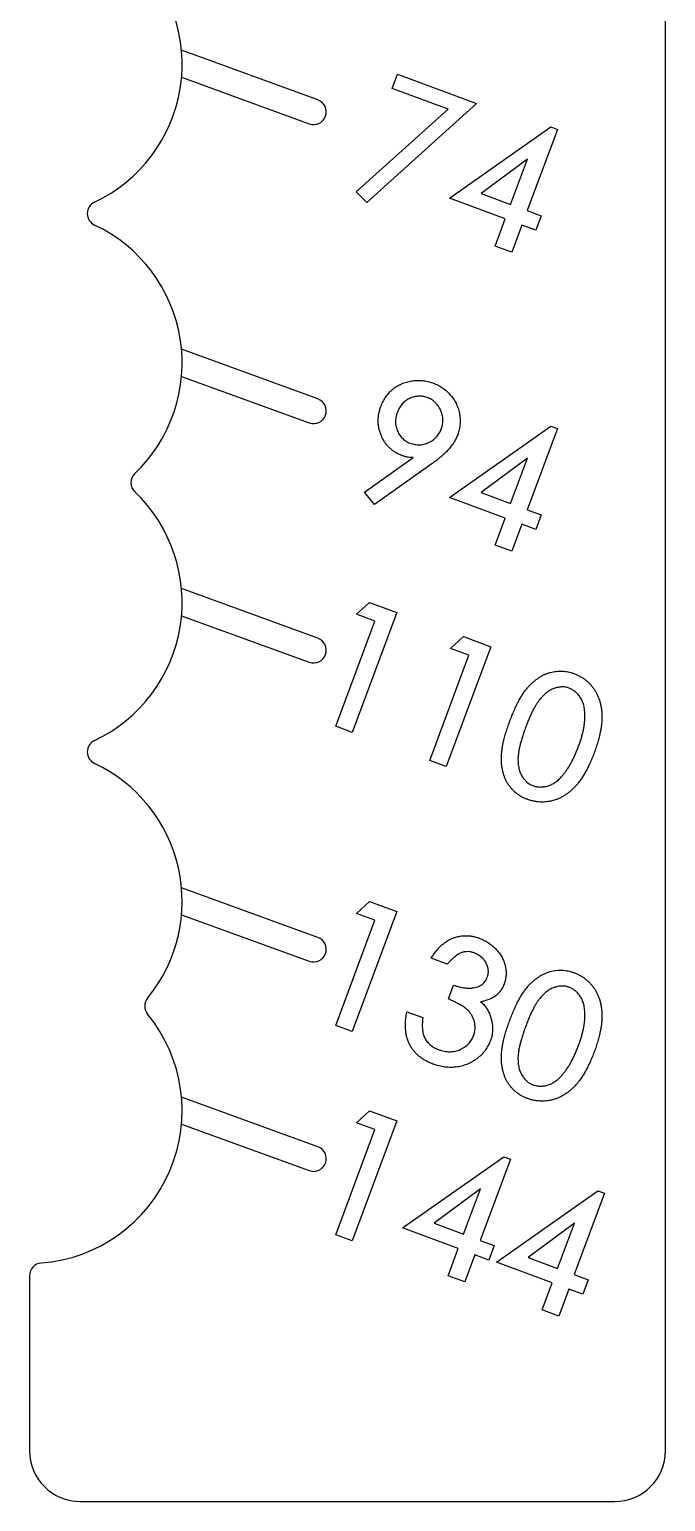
# Model space of a CAD drawing. Extents: x 0 to 25, y -100 to 25.
# Drawn here: x 0 to 25, y -100 to -42.1 of the extents above; entities that cross this region are included whole.
import ezdxf

# ---------------------------------------------------------------- set-up
doc = ezdxf.new("R2010")
doc.units = 0
doc.layers.get('0').update_dxf_attribs({"linetype": 'CONTINUOUS'})

msp = doc.modelspace()

# ---------------------------------------------------------------- linework, layer by layer
at = {"color": 7, "linetype": 'CONTINUOUS'}
for p, q in [((25, -98), (25, 23)), ((11.339, -44.907), (5.976, -42.955)), ((14.256, -44.454), (14.464, -43.892)), ((14.464, -43.892), (17.564, -45.043)), ((5.977, -44.02), (10.997, -45.847)), ((16.452, -45.27), (14.256, -44.454)), ((17.564, -45.043), (13.263, -48.938)), ((12.835, -48.52), (16.452, -45.27)), ((16.509, -48.774), (20.492, -45.972)), ((20.748, -46.068), (19.562, -49.261)), ((20.492, -45.972), (20.748, -46.068)), ((19.572, -47.237), (17.754, -48.589)), ((18.91, -49.018), (19.572, -47.237)), ((13.263, -48.938), (12.835, -48.52)), ((17.754, -48.589), (18.91, -49.018)), ((18.7, -49.586), (16.509, -48.774)), ((18.304, -50.652), (18.7, -49.586)), ((19.562, -49.261), (20.115, -49.466)), ((20.115, -49.466), (19.905, -50.034)), ((19.351, -49.829), (18.955, -50.894)), ((19.905, -50.034), (19.351, -49.829)), ((18.955, -50.894), (18.304, -50.652)), ((11.339, -56.663), (5.976, -54.711)), ((5.977, -55.776), (10.997, -57.603)), ((16.509, -60.529), (20.492, -57.728)), ((20.748, -57.823), (19.562, -61.017)), ((20.492, -57.728), (20.748, -57.823)), ((13.169, -60.332), (15.086, -58.961)), ((19.572, -58.993), (17.754, -60.345)), ((18.91, -60.774), (19.572, -58.993)), ((15.78, -59.239), (13.559, -60.804)), ((13.559, -60.804), (13.169, -60.332)), ((18.7, -61.342), (16.509, -60.529)), ((17.754, -60.345), (18.91, -60.774)), ((19.562, -61.017), (20.115, -61.222)), ((20.115, -61.222), (19.905, -61.79)), ((18.304, -62.407), (18.7, -61.342)), ((19.351, -61.585), (18.955, -62.65)), ((19.905, -61.79), (19.351, -61.585)), ((18.955, -62.65), (18.304, -62.407)), ((11.339, -66.068), (5.976, -64.115)), ((12.851, -65.124), (13.369, -64.659)), ((13.369, -64.659), (14.434, -65.055)), ((5.977, -65.18), (10.997, -67.007)), ((14.434, -65.055), (12.685, -69.767)), ((13.571, -65.392), (12.851, -65.124)), ((12.036, -69.526), (13.571, -65.392)), ((18.128, -66.4), (16.379, -71.111)), ((16.545, -66.469), (17.063, -66.004)), ((17.265, -66.737), (16.545, -66.469)), ((17.063, -66.004), (18.128, -66.4)), ((15.731, -70.871), (17.265, -66.737)), ((12.685, -69.767), (12.036, -69.526)), ((16.379, -71.111), (15.731, -70.871)), ((11.339, -77.823), (5.976, -75.871)), ((5.977, -76.936), (10.997, -78.763)), ((14.434, -76.811), (12.685, -81.522)), ((12.851, -76.88), (13.369, -76.415)), ((13.571, -77.148), (12.851, -76.88)), ((13.369, -76.415), (14.434, -76.811)), ((12.036, -81.282), (13.571, -77.148)), ((16.423, -78.877), (15.788, -78.642)), ((16.466, -80.244), (16.669, -79.697)), ((14.832, -80.749), (15.455, -80.98)), ((12.685, -81.522), (12.036, -81.282)), ((11.339, -86.052), (5.976, -84.1)), ((14.434, -85.04), (12.685, -89.751)), ((12.851, -85.109), (13.369, -84.644)), ((13.369, -84.644), (14.434, -85.04)), ((5.977, -85.165), (10.997, -86.992)), ((12.036, -89.511), (13.571, -85.377)), ((13.571, -85.377), (12.851, -85.109)), ((14.662, -89.246), (18.645, -86.445)), ((18.901, -86.54), (17.714, -89.734)), ((18.645, -86.445), (18.901, -86.54)), ((17.725, -87.709), (15.907, -89.062)), ((17.063, -89.491), (17.725, -87.709)), ((18.356, -90.591), (22.339, -87.789)), ((22.595, -87.885), (21.409, -91.078)), ((22.339, -87.789), (22.595, -87.885)), ((15.907, -89.062), (17.063, -89.491)), ((21.419, -89.054), (19.601, -90.407)), ((20.757, -90.836), (21.419, -89.054)), ((12.685, -89.751), (12.036, -89.511)), ((16.852, -90.059), (14.662, -89.246)), ((16.457, -91.124), (16.852, -90.059)), ((17.714, -89.734), (18.268, -89.939)), ((18.268, -89.939), (18.058, -90.507)), ((17.504, -90.302), (17.108, -91.367)), ((18.058, -90.507), (17.504, -90.302)), ((20.547, -91.404), (18.356, -90.591)), ((19.601, -90.407), (20.757, -90.836)), ((0, -91.122), (0, -98)), ((17.108, -91.367), (16.457, -91.124)), ((20.151, -92.469), (20.547, -91.404)), ((21.409, -91.078), (21.963, -91.284)), ((21.963, -91.284), (21.752, -91.852)), ((21.198, -91.646), (20.803, -92.712)), ((21.752, -91.852), (21.198, -91.646)), ((20.803, -92.712), (20.151, -92.469)), ((2, -100), (23, -100))]:
    msp.add_line(p, q, dxfattribs=at)
for centre, radius, start, end in [((0, -43.496), 6, 295.27284, 46.33823), ((11.168, -45.377), 0.5, 250, 70), ((2.775, -49.374), 0.5, 115.27284, 244.72716), ((0, -55.252), 6, 313.66177, 64.72716), ((11.168, -57.133), 0.5, 250, 70), ((4.488, -59.954), 0.5, 133.66177, 226.33823), ((0, -64.656), 6, 295.27284, 46.33823), ((11.168, -66.537), 0.5, 250, 70), ((2.775, -70.534), 0.5, 115.27284, 244.72716), ((0, -76.412), 6, 320.72823, 64.72716), ((11.168, -78.293), 0.5, 250, 70), ((5.032, -80.527), 0.5, 140.72823, 219.27177), ((0, -84.641), 6, 274.41173, 39.27177), ((11.168, -86.522), 0.5, 250, 70), ((0.5, -91.122), 0.5, 94.41173, 180), ((2, -98), 2, 180, 270), ((23, -98), 2, 270, 0)]:
    msp.add_arc(centre, radius, start, end, dxfattribs=at)
for points, knots in [([(13.813, -56.954), (13.84, -56.887), (13.893, -56.757), (14.002, -56.577), (14.131, -56.417), (14.278, -56.275), (14.444, -56.158), (14.624, -56.062), (14.819, -55.993), (15.024, -55.947), (15.236, -55.926), (15.446, -55.935), (15.655, -55.966), (15.788, -56.011), (15.855, -56.034)], [0, 0, 0, 0, 0.08636, 0.169603, 0.251395, 0.332731, 0.414015, 0.494878, 0.577197, 0.661967, 0.747483, 0.831469, 0.915248, 1, 1, 1, 1]), ([(15.855, -56.034), (15.924, -56.062), (16.061, -56.117), (16.248, -56.232), (16.417, -56.367), (16.565, -56.523), (16.692, -56.694), (16.793, -56.878), (16.866, -57.073), (16.911, -57.275), (16.93, -57.48), (16.924, -57.681), (16.894, -57.878), (16.853, -58.003), (16.832, -58.065)], [0, 0, 0, 0, 0.0890412, 0.1759165, 0.2613646, 0.3474563, 0.4327835, 0.5156594, 0.5980334, 0.6807768, 0.7630812, 0.8430587, 0.9215833, 1, 1, 1, 1]), ([(15.623, -56.604), (15.596, -56.594), (15.542, -56.576), (15.459, -56.559), (15.375, -56.551), (15.29, -56.552), (15.205, -56.561), (15.119, -56.578), (15.033, -56.606), (14.947, -56.641), (14.864, -56.683), (14.786, -56.735), (14.715, -56.793), (14.649, -56.858), (14.591, -56.931), (14.539, -57.012), (14.493, -57.099), (14.468, -57.161), (14.455, -57.193)], [0, 0, 0, 0, 0.0589479, 0.1169764, 0.174756, 0.2322734, 0.2915016, 0.3508877, 0.4133476, 0.4776856, 0.5424588, 0.6064564, 0.6690084, 0.7327051, 0.7967702, 0.8619277, 0.9301205, 1, 1, 1, 1]), ([(16.191, -57.836), (16.201, -57.806), (16.221, -57.745), (16.241, -57.652), (16.253, -57.56), (16.254, -57.468), (16.244, -57.376), (16.227, -57.285), (16.2, -57.193), (16.163, -57.104), (16.119, -57.017), (16.068, -56.937), (16.009, -56.863), (15.945, -56.797), (15.874, -56.738), (15.797, -56.685), (15.713, -56.64), (15.653, -56.616), (15.623, -56.604)], [0, 0, 0, 0, 0.064397, 0.126597, 0.188453, 0.249207, 0.309589, 0.371391, 0.434119, 0.499081, 0.563571, 0.626908, 0.688213, 0.749588, 0.810276, 0.871752, 0.934781, 1, 1, 1, 1]), ([(14.653, -58.892), (14.606, -58.873), (14.514, -58.837), (14.386, -58.765), (14.267, -58.684), (14.158, -58.593), (14.061, -58.49), (13.973, -58.376), (13.897, -58.252), (13.831, -58.118), (13.778, -57.978), (13.738, -57.835), (13.712, -57.692), (13.704, -57.546), (13.707, -57.399), (13.729, -57.251), (13.762, -57.102), (13.796, -57.004), (13.813, -56.954)], [0, 0, 0, 0, 0.064041, 0.12608, 0.186717, 0.246533, 0.306752, 0.367163, 0.429019, 0.492923, 0.556965, 0.619552, 0.681236, 0.742962, 0.805019, 0.868063, 0.933029, 1, 1, 1, 1]), ([(14.455, -57.193), (14.444, -57.225), (14.422, -57.288), (14.4, -57.385), (14.387, -57.479), (14.384, -57.573), (14.39, -57.665), (14.407, -57.755), (14.432, -57.845), (14.467, -57.931), (14.509, -58.014), (14.557, -58.091), (14.611, -58.16), (14.67, -58.223), (14.733, -58.278), (14.802, -58.327), (14.877, -58.368), (14.929, -58.389), (14.956, -58.4)], [0, 0, 0, 0, 0.0707603, 0.1383144, 0.2032755, 0.267736, 0.3309143, 0.3935587, 0.4569342, 0.521899, 0.5863409, 0.6486125, 0.708339, 0.7671546, 0.8250904, 0.8827523, 0.9404183, 1, 1, 1, 1]), ([(14.956, -58.4), (14.987, -58.411), (15.048, -58.432), (15.142, -58.452), (15.235, -58.463), (15.327, -58.464), (15.419, -58.456), (15.511, -58.439), (15.602, -58.411), (15.691, -58.374), (15.778, -58.33), (15.858, -58.279), (15.931, -58.221), (15.999, -58.158), (16.057, -58.086), (16.11, -58.01), (16.154, -57.926), (16.178, -57.866), (16.191, -57.836)], [0, 0, 0, 0, 0.065189, 0.127997, 0.189809, 0.251187, 0.312128, 0.37323, 0.435913, 0.500829, 0.565274, 0.628565, 0.689827, 0.750695, 0.81134, 0.872772, 0.935442, 1, 1, 1, 1]), ([(16.832, -58.065), (16.813, -58.112), (16.774, -58.209), (16.696, -58.348), (16.604, -58.486), (16.514, -58.599), (16.433, -58.689), (16.364, -58.761), (16.286, -58.834), (16.2, -58.911), (16.106, -58.989), (16.005, -59.071), (15.895, -59.155), (15.819, -59.21), (15.78, -59.239)], [0, 0, 0, 0, 0.095833, 0.195508, 0.298464, 0.406847, 0.464323, 0.526614, 0.593372, 0.665112, 0.741481, 0.82294, 0.908639, 1, 1, 1, 1]), ([(15.086, -58.961), (15.053, -58.963), (14.986, -58.968), (14.88, -58.956), (14.768, -58.931), (14.692, -58.905), (14.653, -58.892)], [0, 0, 0, 0, 0.220998, 0.456569, 0.7178, 1, 1, 1, 1]), ([(18.875, -69.332), (18.903, -69.258), (18.958, -69.114), (19.047, -68.907), (19.135, -68.714), (19.225, -68.537), (19.318, -68.375), (19.411, -68.228), (19.506, -68.096), (19.603, -67.979), (19.703, -67.874), (19.804, -67.779), (19.909, -67.695), (20.014, -67.618), (20.124, -67.553), (20.235, -67.496), (20.35, -67.45), (20.466, -67.412), (20.584, -67.386), (20.701, -67.367), (20.818, -67.358), (20.935, -67.358), (21.052, -67.368), (21.168, -67.387), (21.283, -67.415), (21.359, -67.442), (21.397, -67.455)], [0, 0, 0, 0, 0.067522, 0.130931, 0.19081, 0.247095, 0.299646, 0.348935, 0.394613, 0.437485, 0.477966, 0.517252, 0.555096, 0.591836, 0.627727, 0.663127, 0.697866, 0.732534, 0.766723, 0.800147, 0.833276, 0.866305, 0.899172, 0.93236, 0.965785, 1, 1, 1, 1]), ([(21.397, -67.455), (21.438, -67.471), (21.519, -67.503), (21.636, -67.561), (21.745, -67.627), (21.848, -67.699), (21.944, -67.78), (22.032, -67.868), (22.116, -67.963), (22.191, -68.066), (22.26, -68.174), (22.319, -68.29), (22.37, -68.41), (22.414, -68.536), (22.448, -68.668), (22.474, -68.805), (22.491, -68.948), (22.5, -69.097), (22.5, -69.253), (22.489, -69.416), (22.466, -69.588), (22.434, -69.768), (22.39, -69.956), (22.336, -70.152), (22.272, -70.356), (22.222, -70.494), (22.196, -70.565)], [0, 0, 0, 0, 0.036721, 0.072468, 0.107575, 0.142347, 0.176937, 0.211401, 0.246143, 0.281403, 0.316948, 0.352698, 0.388756, 0.425572, 0.463266, 0.501829, 0.541383, 0.582401, 0.625291, 0.670514, 0.718531, 0.768901, 0.822341, 0.878352, 0.937633, 1, 1, 1, 1]), ([(21.203, -68.026), (21.161, -68.013), (21.077, -67.987), (20.941, -67.977), (20.798, -67.989), (20.65, -68.024), (20.498, -68.086), (20.35, -68.181), (20.204, -68.306), (20.087, -68.432), (19.996, -68.551), (19.925, -68.656), (19.854, -68.775), (19.783, -68.909), (19.712, -69.056), (19.64, -69.216), (19.569, -69.39), (19.522, -69.511), (19.498, -69.574)], [0, 0, 0, 0, 0.051468, 0.103705, 0.159087, 0.21868, 0.282175, 0.350565, 0.424996, 0.50676, 0.552037, 0.601477, 0.655787, 0.714897, 0.778922, 0.847595, 0.921343, 1, 1, 1, 1]), ([(21.57, -70.342), (21.59, -70.287), (21.63, -70.179), (21.68, -70.018), (21.725, -69.864), (21.762, -69.716), (21.791, -69.573), (21.813, -69.438), (21.828, -69.308), (21.833, -69.185), (21.834, -69.067), (21.827, -68.956), (21.815, -68.851), (21.797, -68.751), (21.772, -68.659), (21.742, -68.571), (21.705, -68.49), (21.649, -68.392), (21.569, -68.283), (21.459, -68.173), (21.338, -68.084), (21.248, -68.045), (21.203, -68.026)], [0, 0, 0, 0, 0.067794, 0.132763, 0.194356, 0.252908, 0.3086, 0.361518, 0.411334, 0.458977, 0.503856, 0.546499, 0.587386, 0.625934, 0.662818, 0.698056, 0.732508, 0.765427, 0.828261, 0.887351, 0.943929, 1, 1, 1, 1]), ([(19.562, -72.397), (19.524, -72.382), (19.449, -72.353), (19.343, -72.298), (19.242, -72.237), (19.147, -72.169), (19.058, -72.094), (18.976, -72.011), (18.898, -71.922), (18.828, -71.825), (18.765, -71.722), (18.709, -71.613), (18.662, -71.499), (18.624, -71.377), (18.591, -71.251), (18.568, -71.118), (18.553, -70.979), (18.546, -70.833), (18.548, -70.679), (18.563, -70.516), (18.587, -70.344), (18.623, -70.16), (18.669, -69.967), (18.727, -69.764), (18.796, -69.551), (18.848, -69.407), (18.875, -69.332)], [0, 0, 0, 0, 0.0345, 0.068398, 0.101383, 0.134275, 0.167221, 0.200265, 0.233396, 0.267251, 0.301412, 0.335946, 0.371082, 0.406677, 0.443719, 0.481898, 0.521168, 0.562248, 0.605563, 0.651612, 0.701097, 0.753626, 0.809883, 0.869689, 0.932857, 1, 1, 1, 1]), ([(19.498, -69.574), (19.476, -69.637), (19.432, -69.759), (19.372, -69.937), (19.321, -70.105), (19.28, -70.263), (19.246, -70.41), (19.222, -70.546), (19.207, -70.672), (19.199, -70.788), (19.201, -70.896), (19.206, -70.998), (19.218, -71.095), (19.236, -71.186), (19.259, -71.272), (19.288, -71.353), (19.323, -71.429), (19.376, -71.521), (19.45, -71.623), (19.55, -71.726), (19.659, -71.807), (19.74, -71.843), (19.779, -71.86)], [0, 0, 0, 0, 0.078681, 0.152234, 0.220958, 0.284928, 0.343553, 0.397608, 0.44724, 0.492267, 0.534057, 0.574338, 0.612088, 0.648658, 0.683372, 0.71729, 0.749395, 0.781179, 0.841263, 0.897019, 0.949219, 1, 1, 1, 1]), ([(22.196, -70.565), (22.17, -70.635), (22.118, -70.771), (22.034, -70.967), (21.947, -71.151), (21.858, -71.321), (21.766, -71.477), (21.672, -71.622), (21.574, -71.752), (21.474, -71.871), (21.37, -71.976), (21.266, -72.074), (21.157, -72.16), (21.045, -72.239), (20.929, -72.305), (20.813, -72.364), (20.692, -72.412), (20.568, -72.45), (20.443, -72.48), (20.317, -72.498), (20.192, -72.508), (20.066, -72.505), (19.94, -72.494), (19.814, -72.471), (19.686, -72.441), (19.604, -72.412), (19.562, -72.397)], [0, 0, 0, 0, 0.062202, 0.121003, 0.177097, 0.230323, 0.28041, 0.328097, 0.373074, 0.415783, 0.456576, 0.496017, 0.534489, 0.572134, 0.608842, 0.644982, 0.680998, 0.716872, 0.752359, 0.787276, 0.822199, 0.856758, 0.891726, 0.927094, 0.963253, 1, 1, 1, 1]), ([(20.972, -71.438), (21.001, -71.402), (21.06, -71.329), (21.141, -71.211), (21.22, -71.087), (21.298, -70.954), (21.369, -70.812), (21.44, -70.663), (21.507, -70.506), (21.549, -70.398), (21.57, -70.342)], [0, 0, 0, 0, 0.110368, 0.223985, 0.342054, 0.463675, 0.590813, 0.722287, 0.858627, 1, 1, 1, 1]), ([(19.779, -71.86), (19.827, -71.875), (19.922, -71.906), (20.073, -71.918), (20.227, -71.908), (20.357, -71.878), (20.46, -71.843), (20.538, -71.808), (20.613, -71.763), (20.689, -71.714), (20.761, -71.656), (20.834, -71.591), (20.904, -71.518), (20.949, -71.465), (20.972, -71.438)], [0, 0, 0, 0, 0.110434, 0.220254, 0.333543, 0.451722, 0.513109, 0.576013, 0.640309, 0.706315, 0.775657, 0.846747, 0.92143, 1, 1, 1, 1]), ([(15.788, -78.642), (15.82, -78.592), (15.882, -78.496), (15.983, -78.362), (16.088, -78.241), (16.196, -78.135), (16.308, -78.042), (16.424, -77.962), (16.543, -77.895), (16.667, -77.845), (16.792, -77.805), (16.918, -77.778), (17.044, -77.761), (17.171, -77.758), (17.298, -77.764), (17.426, -77.784), (17.555, -77.814), (17.639, -77.843), (17.681, -77.858)], [0, 0, 0, 0, 0.07867, 0.153353, 0.224284, 0.291567, 0.356272, 0.41889, 0.479354, 0.5387, 0.597041, 0.654436, 0.710996, 0.767126, 0.823763, 0.881397, 0.939965, 1, 1, 1, 1]), ([(17.681, -77.858), (17.746, -77.885), (17.875, -77.937), (18.053, -78.044), (18.217, -78.168), (18.362, -78.312), (18.487, -78.468), (18.589, -78.633), (18.663, -78.804), (18.71, -78.98), (18.733, -79.155), (18.734, -79.325), (18.713, -79.489), (18.68, -79.592), (18.664, -79.643)], [0, 0, 0, 0, 0.093545, 0.184795, 0.275231, 0.366134, 0.455711, 0.540455, 0.622627, 0.703078, 0.781863, 0.856407, 0.928939, 1, 1, 1, 1]), ([(17.468, -78.432), (17.429, -78.42), (17.352, -78.395), (17.232, -78.383), (17.112, -78.39), (17.011, -78.412), (16.931, -78.444), (16.867, -78.478), (16.799, -78.52), (16.73, -78.574), (16.657, -78.636), (16.581, -78.708), (16.502, -78.788), (16.45, -78.847), (16.423, -78.877)], [0, 0, 0, 0, 0.100255, 0.1973392, 0.2948254, 0.3946556, 0.4487162, 0.5073688, 0.5725831, 0.6438377, 0.7228245, 0.8079969, 0.9001426, 1, 1, 1, 1]), ([(17.995, -79.391), (18.009, -79.346), (18.036, -79.258), (18.038, -79.117), (18.012, -78.975), (17.963, -78.861), (17.913, -78.771), (17.866, -78.709), (17.816, -78.649), (17.758, -78.596), (17.694, -78.548), (17.625, -78.503), (17.549, -78.465), (17.495, -78.443), (17.468, -78.432)], [0, 0, 0, 0, 0.114505, 0.227198, 0.343511, 0.467944, 0.532872, 0.596325, 0.659752, 0.724218, 0.789819, 0.857601, 0.927239, 1, 1, 1, 1]), ([(18.875, -81.088), (18.903, -81.014), (18.958, -80.869), (19.047, -80.662), (19.135, -80.47), (19.225, -80.292), (19.318, -80.131), (19.411, -79.984), (19.506, -79.852), (19.603, -79.734), (19.703, -79.63), (19.804, -79.535), (19.909, -79.45), (20.014, -79.374), (20.124, -79.309), (20.235, -79.252), (20.35, -79.205), (20.466, -79.168), (20.584, -79.141), (20.701, -79.123), (20.818, -79.114), (20.935, -79.113), (21.052, -79.124), (21.168, -79.143), (21.283, -79.171), (21.359, -79.197), (21.397, -79.211)], [0, 0, 0, 0, 0.0675224, 0.1309315, 0.1908099, 0.2470948, 0.2996463, 0.3489346, 0.3946126, 0.4374854, 0.4779665, 0.5172523, 0.555096, 0.5918364, 0.6277273, 0.663127, 0.6978655, 0.732534, 0.7667232, 0.8001474, 0.8332756, 0.8663046, 0.8991724, 0.9323605, 0.9657847, 1, 1, 1, 1]), ([(21.397, -79.211), (21.438, -79.227), (21.519, -79.259), (21.636, -79.317), (21.745, -79.383), (21.848, -79.455), (21.944, -79.536), (22.032, -79.624), (22.116, -79.719), (22.191, -79.822), (22.26, -79.93), (22.319, -80.045), (22.37, -80.166), (22.414, -80.292), (22.448, -80.424), (22.474, -80.561), (22.491, -80.704), (22.5, -80.852), (22.5, -81.008), (22.489, -81.172), (22.466, -81.344), (22.434, -81.524), (22.39, -81.712), (22.336, -81.908), (22.272, -82.112), (22.222, -82.25), (22.196, -82.321)], [0, 0, 0, 0, 0.036721, 0.072468, 0.107575, 0.142347, 0.176937, 0.211401, 0.246143, 0.281403, 0.316948, 0.352698, 0.388756, 0.425572, 0.463266, 0.501829, 0.541383, 0.582401, 0.625291, 0.670514, 0.718531, 0.768901, 0.822341, 0.878352, 0.937633, 1, 1, 1, 1]), ([(16.669, -79.697), (16.728, -79.718), (16.841, -79.758), (17.009, -79.798), (17.167, -79.82), (17.313, -79.824), (17.447, -79.811), (17.566, -79.785), (17.673, -79.747), (17.763, -79.694), (17.84, -79.631), (17.905, -79.559), (17.958, -79.48), (17.983, -79.421), (17.995, -79.391)], [0, 0, 0, 0, 0.123666, 0.236845, 0.340522, 0.436652, 0.525228, 0.605318, 0.678087, 0.746409, 0.81142, 0.873842, 0.936531, 1, 1, 1, 1]), ([(18.664, -79.643), (18.644, -79.692), (18.605, -79.787), (18.525, -79.917), (18.429, -80.03), (18.32, -80.13), (18.193, -80.21), (18.052, -80.275), (17.897, -80.325), (17.787, -80.344), (17.731, -80.354)], [0, 0, 0, 0, 0.128161, 0.249376, 0.368296, 0.486359, 0.606376, 0.730094, 0.860754, 1, 1, 1, 1]), ([(21.203, -79.782), (21.161, -79.769), (21.077, -79.742), (20.941, -79.733), (20.798, -79.744), (20.65, -79.78), (20.498, -79.842), (20.35, -79.937), (20.204, -80.061), (20.087, -80.187), (19.996, -80.307), (19.925, -80.412), (19.854, -80.531), (19.783, -80.664), (19.712, -80.811), (19.64, -80.972), (19.569, -81.146), (19.522, -81.267), (19.498, -81.33)], [0, 0, 0, 0, 0.051468, 0.103705, 0.159087, 0.21868, 0.282175, 0.350565, 0.424996, 0.50676, 0.552037, 0.601477, 0.655787, 0.714897, 0.778922, 0.847595, 0.921343, 1, 1, 1, 1]), ([(21.57, -82.098), (21.59, -82.043), (21.63, -81.935), (21.68, -81.774), (21.725, -81.62), (21.762, -81.471), (21.791, -81.329), (21.813, -81.194), (21.828, -81.064), (21.833, -80.94), (21.834, -80.823), (21.827, -80.712), (21.815, -80.606), (21.797, -80.507), (21.772, -80.414), (21.742, -80.327), (21.705, -80.246), (21.649, -80.147), (21.569, -80.038), (21.459, -79.928), (21.338, -79.84), (21.248, -79.801), (21.203, -79.782)], [0, 0, 0, 0, 0.067794, 0.132763, 0.194356, 0.252908, 0.3086, 0.361518, 0.411334, 0.458977, 0.503856, 0.546499, 0.587386, 0.625934, 0.662818, 0.698056, 0.732508, 0.765427, 0.828261, 0.887351, 0.943929, 1, 1, 1, 1]), ([(17.46, -81.681), (17.474, -81.64), (17.501, -81.557), (17.517, -81.428), (17.516, -81.295), (17.496, -81.163), (17.458, -81.032), (17.401, -80.91), (17.326, -80.795), (17.249, -80.706), (17.176, -80.637), (17.108, -80.586), (17.029, -80.531), (16.939, -80.476), (16.837, -80.42), (16.724, -80.362), (16.599, -80.302), (16.511, -80.264), (16.466, -80.244)], [0, 0, 0, 0, 0.066354, 0.132057, 0.198719, 0.267685, 0.336642, 0.40501, 0.473993, 0.545241, 0.583702, 0.627191, 0.675837, 0.729484, 0.788702, 0.853833, 0.924247, 1, 1, 1, 1]), ([(17.731, -80.354), (17.772, -80.391), (17.856, -80.465), (17.96, -80.597), (18.047, -80.743), (18.088, -80.85), (18.108, -80.904)], [0, 0, 0, 0, 0.247552, 0.493365, 0.743647, 1, 1, 1, 1]), ([(15.855, -82.803), (15.805, -82.783), (15.707, -82.744), (15.568, -82.673), (15.439, -82.595), (15.322, -82.505), (15.214, -82.409), (15.116, -82.304), (15.031, -82.188), (14.955, -82.065), (14.891, -81.933), (14.842, -81.791), (14.805, -81.64), (14.784, -81.479), (14.774, -81.309), (14.78, -81.131), (14.798, -80.942), (14.821, -80.815), (14.832, -80.749)], [0, 0, 0, 0, 0.063563, 0.125005, 0.184185, 0.242, 0.299081, 0.35528, 0.411745, 0.468609, 0.526329, 0.585226, 0.646092, 0.709828, 0.776632, 0.846942, 0.921143, 1, 1, 1, 1]), ([(15.455, -80.98), (15.451, -81.024), (15.444, -81.109), (15.439, -81.231), (15.44, -81.344), (15.445, -81.446), (15.456, -81.538), (15.472, -81.621), (15.493, -81.694), (15.514, -81.738), (15.523, -81.758)], [0, 0, 0, 0, 0.167411, 0.322998, 0.464444, 0.594641, 0.711441, 0.817899, 0.913831, 1, 1, 1, 1]), ([(18.108, -80.904), (18.122, -80.948), (18.149, -81.032), (18.179, -81.16), (18.195, -81.286), (18.203, -81.41), (18.199, -81.532), (18.183, -81.651), (18.159, -81.769), (18.133, -81.845), (18.119, -81.883)], [0, 0, 0, 0, 0.135864, 0.266211, 0.393389, 0.517592, 0.638636, 0.758554, 0.87917, 1, 1, 1, 1]), ([(19.562, -84.152), (19.524, -84.138), (19.449, -84.108), (19.343, -84.053), (19.242, -83.992), (19.147, -83.925), (19.058, -83.849), (18.976, -83.766), (18.898, -83.677), (18.828, -83.581), (18.765, -83.478), (18.709, -83.369), (18.662, -83.254), (18.624, -83.133), (18.591, -83.006), (18.568, -82.873), (18.553, -82.734), (18.546, -82.589), (18.548, -82.435), (18.563, -82.272), (18.587, -82.099), (18.623, -81.916), (18.669, -81.723), (18.727, -81.52), (18.796, -81.307), (18.848, -81.162), (18.875, -81.088)], [0, 0, 0, 0, 0.0345, 0.068398, 0.101383, 0.134275, 0.167221, 0.200265, 0.233396, 0.267251, 0.301412, 0.335946, 0.371082, 0.406677, 0.443719, 0.481898, 0.521168, 0.562248, 0.605563, 0.651612, 0.701097, 0.753626, 0.809883, 0.869689, 0.932857, 1, 1, 1, 1]), ([(19.498, -81.33), (19.476, -81.393), (19.432, -81.515), (19.372, -81.693), (19.321, -81.861), (19.28, -82.019), (19.246, -82.165), (19.222, -82.302), (19.207, -82.427), (19.199, -82.543), (19.201, -82.652), (19.206, -82.754), (19.218, -82.85), (19.236, -82.942), (19.259, -83.028), (19.288, -83.109), (19.323, -83.185), (19.376, -83.277), (19.45, -83.378), (19.55, -83.481), (19.659, -83.563), (19.74, -83.598), (19.779, -83.616)], [0, 0, 0, 0, 0.078681, 0.152234, 0.220958, 0.284928, 0.343553, 0.397608, 0.44724, 0.492267, 0.534057, 0.574338, 0.612088, 0.648658, 0.683372, 0.71729, 0.749395, 0.781179, 0.841263, 0.897019, 0.949219, 1, 1, 1, 1]), ([(15.523, -81.758), (15.538, -81.786), (15.569, -81.839), (15.623, -81.914), (15.682, -81.983), (15.749, -82.045), (15.821, -82.101), (15.899, -82.152), (15.984, -82.195), (16.044, -82.219), (16.074, -82.232)], [0, 0, 0, 0, 0.1257212, 0.2490539, 0.3710395, 0.4937379, 0.6154296, 0.7409681, 0.8676277, 1, 1, 1, 1]), ([(18.119, -81.883), (18.093, -81.947), (18.039, -82.075), (17.926, -82.253), (17.788, -82.417), (17.654, -82.541), (17.536, -82.631), (17.443, -82.693), (17.347, -82.749), (17.246, -82.796), (17.143, -82.838), (17.034, -82.87), (16.923, -82.898), (16.77, -82.924), (16.574, -82.94), (16.335, -82.926), (16.093, -82.884), (15.936, -82.83), (15.855, -82.803)], [0, 0, 0, 0, 0.076387, 0.152913, 0.230986, 0.312202, 0.353669, 0.394537, 0.435499, 0.476072, 0.517116, 0.558571, 0.600505, 0.643356, 0.729876, 0.817013, 0.906554, 1, 1, 1, 1]), ([(16.074, -82.232), (16.113, -82.245), (16.188, -82.271), (16.303, -82.298), (16.414, -82.315), (16.523, -82.32), (16.63, -82.316), (16.734, -82.298), (16.835, -82.271), (16.933, -82.233), (17.025, -82.185), (17.112, -82.133), (17.189, -82.073), (17.26, -82.007), (17.322, -81.935), (17.377, -81.857), (17.424, -81.772), (17.448, -81.711), (17.46, -81.681)], [0, 0, 0, 0, 0.073844, 0.144128, 0.211374, 0.276779, 0.340975, 0.403532, 0.466193, 0.52978, 0.592278, 0.652558, 0.711242, 0.768588, 0.826068, 0.882963, 0.9409, 1, 1, 1, 1]), ([(20.972, -83.194), (21.001, -83.158), (21.06, -83.085), (21.141, -82.967), (21.22, -82.842), (21.298, -82.71), (21.369, -82.568), (21.44, -82.419), (21.507, -82.262), (21.549, -82.153), (21.57, -82.098)], [0, 0, 0, 0, 0.110368, 0.223985, 0.342054, 0.463675, 0.590813, 0.722287, 0.858627, 1, 1, 1, 1]), ([(22.196, -82.321), (22.17, -82.391), (22.118, -82.527), (22.034, -82.723), (21.947, -82.906), (21.858, -83.076), (21.766, -83.233), (21.672, -83.377), (21.574, -83.508), (21.474, -83.626), (21.37, -83.732), (21.266, -83.83), (21.157, -83.916), (21.045, -83.994), (20.929, -84.06), (20.813, -84.12), (20.692, -84.168), (20.568, -84.206), (20.443, -84.236), (20.317, -84.253), (20.192, -84.263), (20.066, -84.26), (19.94, -84.25), (19.814, -84.227), (19.686, -84.197), (19.604, -84.167), (19.562, -84.152)], [0, 0, 0, 0, 0.062202, 0.121003, 0.177097, 0.230323, 0.28041, 0.328097, 0.373074, 0.415783, 0.456576, 0.496017, 0.534489, 0.572134, 0.608842, 0.644982, 0.680998, 0.716872, 0.752359, 0.787276, 0.822199, 0.856758, 0.891726, 0.927094, 0.963253, 1, 1, 1, 1]), ([(19.779, -83.616), (19.827, -83.631), (19.922, -83.661), (20.073, -83.674), (20.227, -83.664), (20.357, -83.634), (20.46, -83.598), (20.538, -83.563), (20.613, -83.519), (20.689, -83.47), (20.761, -83.411), (20.834, -83.346), (20.904, -83.274), (20.949, -83.221), (20.972, -83.194)], [0, 0, 0, 0, 0.110434, 0.220254, 0.333543, 0.451722, 0.513109, 0.576013, 0.640309, 0.706315, 0.775657, 0.846747, 0.92143, 1, 1, 1, 1])]:
    msp.add_open_spline(points, degree=3, knots=knots, dxfattribs=at)

doc.saveas('drawing.dxf')
